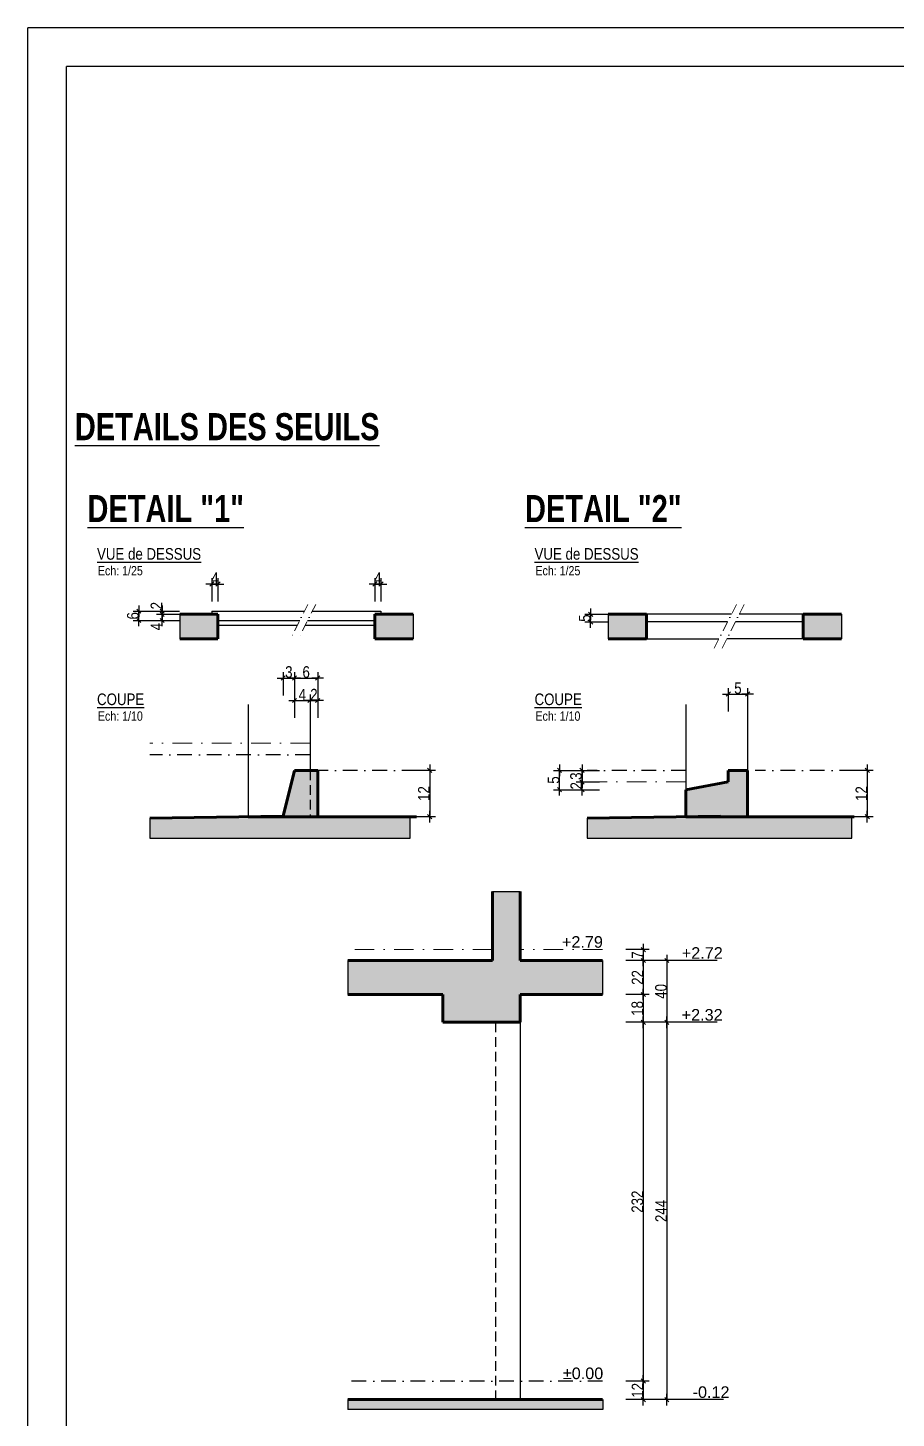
# Model space of a CAD drawing. Header units: millimetres. Extents: x -1734 to 5256, y -3612 to 588.
# Drawn here: x -1734 to -610, y -1211 to 588 of the extents above; entities that cross this region are included whole.
import ezdxf
from ezdxf.enums import TextEntityAlignment as Align

# ---------------------------------------------------------------- set-up
doc = ezdxf.new("R2010")
doc.units = ezdxf.units.MM
for name, pattern in [('CACHEX2', [19.05, 12.7, -6.35]), ('TIRETPT2', [12.7, 6.35, -3.175, 0, -3.175]), ('TIRETPTX2', [50.8, 25.4, -12.7, 0, -12.7])]:
    doc.linetypes.add(name, pattern=pattern)
for name, color, linetype in [('01_Cad_2', 5, 'Continuous'), ('01_cote_gen', 4, 'Continuous'), ('01_linteaux', 2, 'Continuous'), ('01_poch_BN', 9, 'Continuous'), ('01_poch_murs', 253, 'Continuous'), ('01_texte', 230, 'Continuous'), ('AA_COTES', 2, 'Continuous')]:
    doc.layers.add(name, color=color, linetype=linetype)
doc.layers.add('01_murs_coup', color=5, linetype='Continuous', lineweight=60)
doc.layers.add('01_tram_axes', color=2, linetype='TIRETPTX2', lineweight=9)
doc.styles.add('ARIAL', font='arial.ttf')
doc.styles.add('ARIAL NA', font='ARIALN.TTF')
doc.styles.add('impact', font='impact.ttf')
doc.styles.add('STYLE2', font='ARIALN.TTF')
doc.dimstyles.new('JB10', dxfattribs={"dimscale": 0.1, "dimtxt": 150, "dimasz": 15, "dimexe": 0.1, "dimexo": 0.1, "dimgap": 0.09, "dimtad": 1, "dimdec": 1, "dimlfac": 0.2, "dimdsep": 46, "dimtxsty": 'STYLE2', "dimblk1": 'BOND_G', "dimblk2": 'BOND_D', "dimsah": 1, "dimcen": 1.5, "dimdle": 0.01, "dimse1": 1, "dimse2": 1, "dimclrd": 4, "dimclre": 2, "dimclrt": 6, "dimazin": 2, "dimtfac": 2.333333, "dimtdec": 1, "dimtix": 1, "dimtmove": 2, "dimatfit": 3, "dimldrblk": 'BOND_G', "dimfxl": 1, "dimtolj": 1, "dimtzin": 0, "dimarcsym": 0})
doc.dimstyles.new('JB25', dxfattribs={"dimscale": 0.1, "dimtxt": 150, "dimasz": 15, "dimexe": 0.1, "dimexo": 0.1, "dimgap": 0.09, "dimtad": 1, "dimdec": 1, "dimlfac": 0.5, "dimdsep": 46, "dimtxsty": 'STYLE2', "dimblk1": 'BOND_G', "dimblk2": 'BOND_D', "dimsah": 1, "dimcen": 1.5, "dimdle": 0.01, "dimse1": 1, "dimse2": 1, "dimclrd": 4, "dimclre": 2, "dimclrt": 6, "dimazin": 2, "dimtfac": 2.333333, "dimtdec": 1, "dimtix": 1, "dimtmove": 2, "dimatfit": 3, "dimldrblk": 'BOND_G', "dimfxl": 1, "dimtolj": 1, "dimtzin": 0, "dimarcsym": 0})

# ---------------------------------------------------------------- blocks, each defined once
blk = doc.blocks.new('BOND_G')
at = {"layer": 'AA_COTES', "color": 0}
for p, q in [((0, -5), (0, 15)), ((5, 0), (-5, 0)), ((1.8, 1.8), (-1.8, -1.8))]:
    blk.add_line(p, q, dxfattribs=at)
blk = doc.blocks.new('BOND_D')
at = {"layer": 'AA_COTES', "color": 0}
for p, q in [((5, 0), (-5, 0)), ((-1.8, -1.8), (1.8, 1.8)), ((0, 5), (0, -15))]:
    blk.add_line(p, q, dxfattribs=at)
blk = doc.blocks.new('*D644')
at = {"layer": '01_cote_gen', "color": 4, "lineweight": -2, "transparency": 16777216}
blk.add_line((-1386.9, -253.3), (-1359.9, -253.3), dxfattribs=at)
at = {"layer": 'DEFPOINTS', "color": 0}
for p in [(-1358.4, -253.3), (-1388.4, -372.7), (-1358.4, -372.7)]:
    blk.add_point(p, dxfattribs=at)
at = {"layer": '01_cote_gen', "color": 4, "lineweight": -2, "transparency": 16777216, "xscale": 1.5, "yscale": 1.5, "zscale": 1.5, "rotation": 180}
blk.add_blockref('BOND_G', (-1388.4, -253.3), dxfattribs=at)
at = {"layer": '01_cote_gen', "color": 4, "lineweight": -2, "transparency": 16777216, "xscale": 1.5, "yscale": 1.5, "zscale": 1.5}
blk.add_blockref('BOND_D', (-1358.4, -253.3), dxfattribs=at)
at = {"layer": '01_cote_gen', "color": 6, "transparency": 16777216, "insert": (-1373.4, -245.6), "char_height": 15, "attachment_point": 5, "style": 'STYLE2'}
blk.add_mtext('\\A1;6', dxfattribs=at)
blk = doc.blocks.new('*D645')
at = {"layer": '01_cote_gen', "color": 4, "lineweight": -2, "transparency": 16777216}
blk.add_line((-1386.9, -282.3), (-1369.9, -282.3), dxfattribs=at)
at = {"layer": 'DEFPOINTS', "color": 0}
for p in [(-1388.4, -275.8), (-1368.4, -282.3), (-1368.4, -287.4)]:
    blk.add_point(p, dxfattribs=at)
at = {"layer": '01_cote_gen', "color": 4, "lineweight": -2, "transparency": 16777216, "xscale": 1.5, "yscale": 1.5, "zscale": 1.5, "rotation": 180}
blk.add_blockref('BOND_G', (-1388.4, -282.3), dxfattribs=at)
at = {"layer": '01_cote_gen', "color": 4, "lineweight": -2, "transparency": 16777216, "xscale": 1.5, "yscale": 1.5, "zscale": 1.5}
blk.add_blockref('BOND_D', (-1368.4, -282.3), dxfattribs=at)
at = {"layer": '01_cote_gen', "color": 6, "transparency": 16777216, "insert": (-1378.4, -274.8), "char_height": 15, "attachment_point": 5, "style": 'STYLE2'}
blk.add_mtext('\\A1;4', dxfattribs=at)
blk = doc.blocks.new('*D624')
at = {"layer": '01_cote_gen', "color": 4, "lineweight": -2, "transparency": 16777216}
blk.add_line((-1366.9, -282.3), (-1359.9, -282.3), dxfattribs=at)
at = {"layer": 'DEFPOINTS', "color": 0}
for p in [(-1358.4, -278.4), (-1358.4, -282.3), (-1368.4, -292.5)]:
    blk.add_point(p, dxfattribs=at)
at = {"layer": '01_cote_gen', "color": 4, "lineweight": -2, "transparency": 16777216, "xscale": 1.5, "yscale": 1.5, "zscale": 1.5, "rotation": 180}
blk.add_blockref('BOND_G', (-1368.4, -282.3), dxfattribs=at)
at = {"layer": '01_cote_gen', "color": 4, "lineweight": -2, "transparency": 16777216, "xscale": 1.5, "yscale": 1.5, "zscale": 1.5}
blk.add_blockref('BOND_D', (-1358.4, -282.3), dxfattribs=at)
at = {"layer": '01_cote_gen', "color": 6, "transparency": 16777216, "insert": (-1363.4, -274.8), "char_height": 15, "attachment_point": 5, "style": 'STYLE2'}
blk.add_mtext('\\A1;2', dxfattribs=at)
blk = doc.blocks.new('*D646')
at = {"layer": '01_cote_gen', "color": 4, "lineweight": -2, "transparency": 16777216}
blk.add_line((-1213.6, -374.2), (-1213.6, -431.2), dxfattribs=at)
at = {"layer": 'DEFPOINTS', "color": 0}
for p in [(-1358.4, -372.7), (-1339.5, -432.7), (-1213.6, -432.7)]:
    blk.add_point(p, dxfattribs=at)
at = {"layer": '01_cote_gen', "color": 4, "lineweight": -2, "transparency": 16777216, "xscale": 1.5, "yscale": 1.5, "zscale": 1.5}
for name, p, rotation in [('BOND_G', (-1213.6, -372.7), 90), ('BOND_D', (-1213.6, -432.7), 270)]:
    blk.add_blockref(name, p, dxfattribs=dict(at, rotation=rotation))
at = {"layer": '01_cote_gen', "color": 6, "transparency": 16777216, "insert": (-1221.1, -402.7), "char_height": 15, "attachment_point": 5, "rotation": 90, "style": 'STYLE2'}
blk.add_mtext('\\A1;12', dxfattribs=at)
blk = doc.blocks.new('*D647')
at = {"layer": '01_cote_gen', "color": 4, "lineweight": -2, "transparency": 16777216}
blk.add_line((-1401.7, -253.3), (-1389.9, -253.3), dxfattribs=at)
at = {"layer": 'DEFPOINTS', "color": 0}
for p in [(-1388.4, -253.3), (-1388.4, -372.7), (-1403.2, -432)]:
    blk.add_point(p, dxfattribs=at)
at = {"layer": '01_cote_gen', "color": 4, "lineweight": -2, "transparency": 16777216, "xscale": 1.5, "yscale": 1.5, "zscale": 1.5, "rotation": 180}
blk.add_blockref('BOND_G', (-1403.2, -253.3), dxfattribs=at)
at = {"layer": '01_cote_gen', "color": 4, "lineweight": -2, "transparency": 16777216, "xscale": 1.5, "yscale": 1.5, "zscale": 1.5}
blk.add_blockref('BOND_D', (-1388.4, -253.3), dxfattribs=at)
at = {"layer": '01_cote_gen', "color": 6, "transparency": 16777216, "insert": (-1395.8, -245.6), "char_height": 15, "attachment_point": 5, "style": 'STYLE2'}
blk.add_mtext('\\A1;3', dxfattribs=at)
blk = doc.blocks.new('*D648')
at = {"layer": '01_cote_gen', "color": 4, "lineweight": -2, "transparency": 16777216}
blk.add_line((-1559.6, -177.3), (-1559.6, -172.3), dxfattribs=at)
at = {"layer": 'DEFPOINTS', "color": 0}
for p in [(-1559.6, -170.8), (-1487.5, -170.8), (-1471.7, -178.8)]:
    blk.add_point(p, dxfattribs=at)
at = {"layer": '01_cote_gen', "color": 4, "lineweight": -2, "transparency": 16777216, "xscale": 1.5, "yscale": 1.5, "zscale": 1.5}
for name, p, rotation in [('BOND_D', (-1559.6, -170.8), 90), ('BOND_G', (-1559.6, -178.8), 270)]:
    blk.add_blockref(name, p, dxfattribs=dict(at, rotation=rotation))
at = {"layer": '01_cote_gen', "color": 6, "transparency": 16777216, "insert": (-1567.1, -186.9), "char_height": 15, "attachment_point": 5, "rotation": 90, "style": 'STYLE2'}
blk.add_mtext('\\A1;4', dxfattribs=at)
blk = doc.blocks.new('*D625')
at = {"layer": '01_cote_gen', "color": 4, "lineweight": -2, "transparency": 16777216}
blk.add_line((-1589.8, -177.3), (-1589.8, -168.3), dxfattribs=at)
at = {"layer": 'DEFPOINTS', "color": 0}
for p in [(-1589.8, -166.8), (-1547.9, -178.8), (-1547.1, -166.8)]:
    blk.add_point(p, dxfattribs=at)
at = {"layer": '01_cote_gen', "color": 4, "lineweight": -2, "transparency": 16777216, "xscale": 1.5, "yscale": 1.5, "zscale": 1.5}
for name, p, rotation in [('BOND_D', (-1589.8, -166.8), 90), ('BOND_G', (-1589.8, -178.8), 270)]:
    blk.add_blockref(name, p, dxfattribs=dict(at, rotation=rotation))
at = {"layer": '01_cote_gen', "color": 6, "transparency": 16777216, "insert": (-1597.5, -172.8), "char_height": 15, "attachment_point": 5, "rotation": 90, "style": 'STYLE2'}
blk.add_mtext('\\A1;6', dxfattribs=at)
blk = doc.blocks.new('*D626')
at = {"layer": '01_cote_gen', "color": 4, "lineweight": -2, "transparency": 16777216}
blk.add_line((-1559.6, -169.3), (-1559.6, -168.3), dxfattribs=at)
at = {"layer": 'DEFPOINTS', "color": 0}
for p in [(-1567.3, -166.8), (-1567.1, -170.8), (-1559.6, -166.8)]:
    blk.add_point(p, dxfattribs=at)
at = {"layer": '01_cote_gen', "color": 4, "lineweight": -2, "transparency": 16777216, "xscale": 1.5, "yscale": 1.5, "zscale": 1.5}
for name, p, rotation in [('BOND_D', (-1559.6, -166.8), 90), ('BOND_G', (-1559.6, -170.8), 270)]:
    blk.add_blockref(name, p, dxfattribs=dict(at, rotation=rotation))
at = {"layer": '01_cote_gen', "color": 6, "transparency": 16777216, "insert": (-1567.1, -159.7), "char_height": 15, "attachment_point": 5, "rotation": 90, "style": 'STYLE2'}
blk.add_mtext('\\A1;2', dxfattribs=at)
blk = doc.blocks.new('*D649')
at = {"layer": '01_cote_gen', "color": 4, "lineweight": -2, "transparency": 16777216}
for p, q in [((-1497, -131.7), (-1498.5, -131.7)), ((-1487.5, -131.7), (-1495.5, -131.7)), ((-1486, -131.7), (-1484.5, -131.7))]:
    blk.add_line(p, q, dxfattribs=at)
at = {"layer": 'DEFPOINTS', "color": 0}
for p in [(-1495.5, -131.7), (-1495.5, -166.8), (-1487.5, -170.8)]:
    blk.add_point(p, dxfattribs=at)
at = {"layer": '01_cote_gen', "color": 4, "lineweight": -2, "transparency": 16777216, "xscale": 1.5, "yscale": 1.5, "zscale": 1.5}
blk.add_blockref('BOND_D', (-1495.5, -131.7), dxfattribs=at)
at = {"layer": '01_cote_gen', "color": 4, "lineweight": -2, "transparency": 16777216, "xscale": 1.5, "yscale": 1.5, "zscale": 1.5, "rotation": 180}
blk.add_blockref('BOND_G', (-1487.5, -131.7), dxfattribs=at)
at = {"layer": '01_cote_gen', "color": 6, "transparency": 16777216, "insert": (-1491.5, -124.2), "char_height": 15, "attachment_point": 5, "style": 'STYLE2'}
blk.add_mtext('\\A1;4', dxfattribs=at)
blk = doc.blocks.new('*D650')
at = {"layer": '01_cote_gen', "color": 4, "lineweight": -2, "transparency": 16777216}
for p, q in [((-1286.1, -131.7), (-1287.6, -131.7)), ((-1276.6, -131.7), (-1284.6, -131.7)), ((-1275.1, -131.7), (-1273.6, -131.7))]:
    blk.add_line(p, q, dxfattribs=at)
at = {"layer": 'DEFPOINTS', "color": 0}
for p in [(-1284.6, -131.7), (-1284.6, -170.8), (-1276.6, -170.8)]:
    blk.add_point(p, dxfattribs=at)
at = {"layer": '01_cote_gen', "color": 4, "lineweight": -2, "transparency": 16777216, "xscale": 1.5, "yscale": 1.5, "zscale": 1.5}
blk.add_blockref('BOND_D', (-1284.6, -131.7), dxfattribs=at)
at = {"layer": '01_cote_gen', "color": 4, "lineweight": -2, "transparency": 16777216, "xscale": 1.5, "yscale": 1.5, "zscale": 1.5, "rotation": 180}
blk.add_blockref('BOND_G', (-1276.6, -131.7), dxfattribs=at)
at = {"layer": '01_cote_gen', "color": 6, "transparency": 16777216, "insert": (-1280.6, -124.2), "char_height": 15, "attachment_point": 5, "style": 'STYLE2'}
blk.add_mtext('\\A1;4', dxfattribs=at)
blk = doc.blocks.new('*D655')
at = {"layer": '01_cote_gen', "color": 4, "lineweight": -2, "transparency": 16777216}
blk.add_line((-647.5, -374.2), (-647.5, -431.2), dxfattribs=at)
at = {"layer": 'DEFPOINTS', "color": 0}
for p in [(-792.3, -372.7), (-773.4, -432.7), (-647.5, -432.7)]:
    blk.add_point(p, dxfattribs=at)
at = {"layer": '01_cote_gen', "color": 4, "lineweight": -2, "transparency": 16777216, "xscale": 1.5, "yscale": 1.5, "zscale": 1.5}
for name, p, rotation in [('BOND_G', (-647.5, -372.7), 90), ('BOND_D', (-647.5, -432.7), 270)]:
    blk.add_blockref(name, p, dxfattribs=dict(at, rotation=rotation))
at = {"layer": '01_cote_gen', "color": 6, "transparency": 16777216, "insert": (-655.1, -402.7), "char_height": 15, "attachment_point": 5, "rotation": 90, "style": 'STYLE2'}
blk.add_mtext('\\A1;12', dxfattribs=at)
blk = doc.blocks.new('*D656')
at = {"layer": '01_cote_gen', "color": 4, "lineweight": -2, "transparency": 16777216}
blk.add_line((-1005.4, -179.3), (-1005.4, -172.3), dxfattribs=at)
at = {"layer": 'DEFPOINTS', "color": 0}
for p in [(-1005.4, -170.8), (-933.1, -170.8), (-933.1, -180.8)]:
    blk.add_point(p, dxfattribs=at)
at = {"layer": '01_cote_gen', "color": 4, "lineweight": -2, "transparency": 16777216, "xscale": 1.5, "yscale": 1.5, "zscale": 1.5}
for name, p, rotation in [('BOND_D', (-1005.4, -170.8), 90), ('BOND_G', (-1005.4, -180.8), 270)]:
    blk.add_blockref(name, p, dxfattribs=dict(at, rotation=rotation))
at = {"layer": '01_cote_gen', "color": 6, "transparency": 16777216, "insert": (-1013, -175.8), "char_height": 15, "attachment_point": 5, "rotation": 90, "style": 'STYLE2'}
blk.add_mtext('\\A1;5', dxfattribs=at)
blk = doc.blocks.new('*D657')
at = {"layer": '01_cote_gen', "color": 4, "lineweight": -2, "transparency": 16777216}
blk.add_line((-825.8, -274), (-803.8, -274), dxfattribs=at)
at = {"layer": 'DEFPOINTS', "color": 0}
for p in [(-802.3, -274), (-827.3, -372.7), (-802.3, -366.8)]:
    blk.add_point(p, dxfattribs=at)
at = {"layer": '01_cote_gen', "color": 4, "lineweight": -2, "transparency": 16777216, "xscale": 1.5, "yscale": 1.5, "zscale": 1.5, "rotation": 180}
blk.add_blockref('BOND_G', (-827.3, -274), dxfattribs=at)
at = {"layer": '01_cote_gen', "color": 4, "lineweight": -2, "transparency": 16777216, "xscale": 1.5, "yscale": 1.5, "zscale": 1.5}
blk.add_blockref('BOND_D', (-802.3, -274), dxfattribs=at)
at = {"layer": '01_cote_gen', "color": 6, "transparency": 16777216, "insert": (-814.8, -266.4), "char_height": 15, "attachment_point": 5, "style": 'STYLE2'}
blk.add_mtext('\\A1;5', dxfattribs=at)
blk = doc.blocks.new('*D628')
at = {"layer": '01_linteaux', "color": 4, "linetype": 'TIRETPT2', "lineweight": -2, "ltscale": 3, "transparency": 16777216}
blk.add_line((-1016.5, -396.2), (-1016.5, -389.2), dxfattribs=at)
at = {"layer": 'DEFPOINTS', "color": 0, "linetype": 'TIRETPT2', "ltscale": 3}
for p in [(-1016.5, -387.7), (-904, -387.7), (-882.3, -397.7)]:
    blk.add_point(p, dxfattribs=at)
at = {"layer": '01_linteaux', "color": 4, "linetype": 'TIRETPT2', "lineweight": -2, "ltscale": 3, "transparency": 16777216, "xscale": 1.5, "yscale": 1.5, "zscale": 1.5}
for name, p, rotation in [('BOND_D', (-1016.5, -387.7), 90), ('BOND_G', (-1016.5, -397.7), 270)]:
    blk.add_blockref(name, p, dxfattribs=dict(at, rotation=rotation))
at = {"layer": '01_linteaux', "color": 6, "linetype": 'TIRETPT2', "ltscale": 3, "transparency": 16777216, "insert": (-1024, -392.7), "char_height": 15, "attachment_point": 5, "rotation": 90, "style": 'STYLE2'}
blk.add_mtext('\\A1;2', dxfattribs=at)
blk = doc.blocks.new('*D629')
at = {"layer": '01_cote_gen', "color": 4, "lineweight": -2, "transparency": 16777216}
blk.add_line((-1016.5, -386.2), (-1016.5, -374.2), dxfattribs=at)
at = {"layer": 'DEFPOINTS', "color": 0}
for p in [(-1016.5, -372.7), (-904, -372.7), (-987.9, -387.7)]:
    blk.add_point(p, dxfattribs=at)
at = {"layer": '01_cote_gen', "color": 4, "lineweight": -2, "transparency": 16777216, "xscale": 1.5, "yscale": 1.5, "zscale": 1.5}
for name, p, rotation in [('BOND_D', (-1016.5, -372.7), 90), ('BOND_G', (-1016.5, -387.7), 270)]:
    blk.add_blockref(name, p, dxfattribs=dict(at, rotation=rotation))
at = {"layer": '01_cote_gen', "color": 6, "transparency": 16777216, "insert": (-1024.2, -380.2), "char_height": 15, "attachment_point": 5, "rotation": 90, "style": 'STYLE2'}
blk.add_mtext('\\A1;3', dxfattribs=at)
blk = doc.blocks.new('*D630')
at = {"layer": '01_cote_gen', "color": 4, "lineweight": -2, "transparency": 16777216}
blk.add_line((-1045.7, -396.2), (-1045.7, -374.2), dxfattribs=at)
at = {"layer": 'DEFPOINTS', "color": 0}
for p in [(-1045.7, -372.7), (-1000.1, -372.7), (-994, -397.7)]:
    blk.add_point(p, dxfattribs=at)
at = {"layer": '01_cote_gen', "color": 4, "lineweight": -2, "transparency": 16777216, "xscale": 1.5, "yscale": 1.5, "zscale": 1.5}
for name, p, rotation in [('BOND_D', (-1045.7, -372.7), 90), ('BOND_G', (-1045.7, -397.7), 270)]:
    blk.add_blockref(name, p, dxfattribs=dict(at, rotation=rotation))
at = {"layer": '01_cote_gen', "color": 6, "transparency": 16777216, "insert": (-1053.3, -385.2), "char_height": 15, "attachment_point": 5, "rotation": 90, "style": 'STYLE2'}
blk.add_mtext('\\A1;5', dxfattribs=at)
blk = doc.blocks.new('*D631')
at = {"layer": '01_cote_gen', "color": 4, "lineweight": -2, "transparency": 16777216}
blk.add_line((-937.2, -606.1), (-937.2, -617.1), dxfattribs=at)
at = {"layer": 'DEFPOINTS', "color": 0}
for p in [(-990, -604.6), (-990, -618.6), (-937.2, -618.6)]:
    blk.add_point(p, dxfattribs=at)
at = {"layer": '01_cote_gen', "color": 4, "lineweight": -2, "transparency": 16777216, "xscale": 1.5, "yscale": 1.5, "zscale": 1.5}
for name, p, rotation in [('BOND_G', (-937.2, -604.6), 90), ('BOND_D', (-937.2, -618.6), 270)]:
    blk.add_blockref(name, p, dxfattribs=dict(at, rotation=rotation))
at = {"layer": '01_cote_gen', "color": 6, "transparency": 16777216, "insert": (-944.7, -611.6), "char_height": 15, "attachment_point": 5, "rotation": 90, "style": 'STYLE2'}
blk.add_mtext('\\A1;7', dxfattribs=at)
blk = doc.blocks.new('*D632')
at = {"layer": '01_cote_gen', "color": 4, "lineweight": -2, "transparency": 16777216}
blk.add_line((-937.2, -620.1), (-937.2, -661.1), dxfattribs=at)
at = {"layer": 'DEFPOINTS', "color": 0}
for p in [(-959.7, -618.6), (-990, -662.6), (-937.2, -662.6)]:
    blk.add_point(p, dxfattribs=at)
at = {"layer": '01_cote_gen', "color": 4, "lineweight": -2, "transparency": 16777216, "xscale": 1.5, "yscale": 1.5, "zscale": 1.5}
for name, p, rotation in [('BOND_G', (-937.2, -618.6), 90), ('BOND_D', (-937.2, -662.6), 270)]:
    blk.add_blockref(name, p, dxfattribs=dict(at, rotation=rotation))
at = {"layer": '01_cote_gen', "color": 6, "transparency": 16777216, "insert": (-944.7, -640.6), "char_height": 15, "attachment_point": 5, "rotation": 90, "style": 'STYLE2'}
blk.add_mtext('\\A1;22', dxfattribs=at)
blk = doc.blocks.new('*D633')
at = {"layer": '01_cote_gen', "color": 4, "lineweight": -2, "transparency": 16777216}
blk.add_line((-937.2, -664.1), (-937.2, -697.1), dxfattribs=at)
at = {"layer": 'DEFPOINTS', "color": 0}
for p in [(-959.7, -662.6), (-944.7, -698.6), (-937.2, -698.6)]:
    blk.add_point(p, dxfattribs=at)
at = {"layer": '01_cote_gen', "color": 4, "lineweight": -2, "transparency": 16777216, "xscale": 1.5, "yscale": 1.5, "zscale": 1.5}
for name, p, rotation in [('BOND_G', (-937.2, -662.6), 90), ('BOND_D', (-937.2, -698.6), 270)]:
    blk.add_blockref(name, p, dxfattribs=dict(at, rotation=rotation))
at = {"layer": '01_cote_gen', "color": 6, "transparency": 16777216, "insert": (-944.9, -680.6), "char_height": 15, "attachment_point": 5, "rotation": 90, "style": 'STYLE2'}
blk.add_mtext('\\A1;18', dxfattribs=at)
blk = doc.blocks.new('*D634')
at = {"layer": '01_cote_gen', "color": 4, "lineweight": -2, "transparency": 16777216}
blk.add_line((-906.7, -700.1), (-906.7, -1185.1), dxfattribs=at)
at = {"layer": 'DEFPOINTS', "color": 0}
for p in [(-929.2, -698.6), (-906.7, -1186.6), (-899.2, -1186.6)]:
    blk.add_point(p, dxfattribs=at)
at = {"layer": '01_cote_gen', "color": 4, "lineweight": -2, "transparency": 16777216, "xscale": 1.5, "yscale": 1.5, "zscale": 1.5}
for name, p, rotation in [('BOND_G', (-906.7, -698.6), 90), ('BOND_D', (-906.7, -1186.6), 270)]:
    blk.add_blockref(name, p, dxfattribs=dict(at, rotation=rotation))
at = {"layer": '01_cote_gen', "color": 6, "transparency": 16777216, "insert": (-914.2, -942.6), "char_height": 15, "attachment_point": 5, "rotation": 90, "style": 'STYLE2'}
blk.add_mtext('\\A1;244', dxfattribs=at)
blk = doc.blocks.new('*D635')
at = {"layer": '01_cote_gen', "color": 4, "lineweight": -2, "transparency": 16777216}
blk.add_line((-937.2, -1164.1), (-937.2, -1185.1), dxfattribs=at)
at = {"layer": 'DEFPOINTS', "color": 0}
for p in [(-944.7, -1162.6), (-960.2, -1186.6), (-937.2, -1186.6)]:
    blk.add_point(p, dxfattribs=at)
at = {"layer": '01_cote_gen', "color": 4, "lineweight": -2, "transparency": 16777216, "xscale": 1.5, "yscale": 1.5, "zscale": 1.5}
for name, p, rotation in [('BOND_G', (-937.2, -1162.6), 90), ('BOND_D', (-937.2, -1186.6), 270)]:
    blk.add_blockref(name, p, dxfattribs=dict(at, rotation=rotation))
at = {"layer": '01_cote_gen', "color": 6, "transparency": 16777216, "insert": (-944.7, -1174.6), "char_height": 15, "attachment_point": 5, "rotation": 90, "style": 'STYLE2'}
blk.add_mtext('\\A1;12', dxfattribs=at)
blk = doc.blocks.new('*D636')
at = {"layer": '01_cote_gen', "color": 4, "lineweight": -2, "transparency": 16777216}
blk.add_line((-906.7, -620.1), (-906.7, -697.1), dxfattribs=at)
at = {"layer": 'DEFPOINTS', "color": 0}
for p in [(-929.7, -618.6), (-929.7, -698.6), (-906.7, -698.6)]:
    blk.add_point(p, dxfattribs=at)
at = {"layer": '01_cote_gen', "color": 4, "lineweight": -2, "transparency": 16777216, "xscale": 1.5, "yscale": 1.5, "zscale": 1.5}
for name, p, rotation in [('BOND_G', (-906.7, -618.6), 90), ('BOND_D', (-906.7, -698.6), 270)]:
    blk.add_blockref(name, p, dxfattribs=dict(at, rotation=rotation))
at = {"layer": '01_cote_gen', "color": 6, "transparency": 16777216, "insert": (-914.3, -658.6), "char_height": 15, "attachment_point": 5, "rotation": 90, "style": 'STYLE2'}
blk.add_mtext('\\A1;40', dxfattribs=at)
blk = doc.blocks.new('*D637')
at = {"layer": '01_cote_gen', "color": 4, "lineweight": -2, "transparency": 16777216}
blk.add_line((-937.2, -700.1), (-937.2, -1161.1), dxfattribs=at)
at = {"layer": 'DEFPOINTS', "color": 0}
for p in [(-959.7, -698.6), (-959.7, -1162.6), (-937.2, -1162.6)]:
    blk.add_point(p, dxfattribs=at)
at = {"layer": '01_cote_gen', "color": 4, "lineweight": -2, "transparency": 16777216, "xscale": 1.5, "yscale": 1.5, "zscale": 1.5}
for name, p, rotation in [('BOND_G', (-937.2, -698.6), 90), ('BOND_D', (-937.2, -1162.6), 270)]:
    blk.add_blockref(name, p, dxfattribs=dict(at, rotation=rotation))
at = {"layer": '01_cote_gen', "color": 6, "transparency": 16777216, "insert": (-944.9, -930.6), "char_height": 15, "attachment_point": 5, "rotation": 90, "style": 'STYLE2'}
blk.add_mtext('\\A1;232', dxfattribs=at)

msp = doc.modelspace()

# ---------------------------------------------------------------- hatches: boundary and pattern name
at = {"layer": '01_poch_BN'}
h = msp.add_hatch(color=256, dxfattribs=at)
h.dxf.hatch_style = 1
h.paths.add_polyline_path([(-1096.53, -529.45), (-1132.53, -529.45), (-1132.53, -618.56), (-1319.31, -618.56), (-1319.31, -662.56), (-1196.53, -662.56), (-1196.53, -698.56), (-1096.53, -698.56), (-1096.53, -662.56), (-990.04, -662.56), (-990.04, -618.56), (-1096.53, -618.56)])
h.paths.add_polyline_path([(-989.57, -1186.56), (-1092.53, -1186.56), (-1319.31, -1186.56), (-1319.31, -1199.6), (-989.57, -1199.6)])
at = {"layer": '01_poch_murs'}
h = msp.add_hatch(color=256, dxfattribs=at)
h.dxf.hatch_style = 1
h.paths.add_polyline_path([(-1487.5, -170.75), (-1537.03, -170.75), (-1537.03, -202.75), (-1487.5, -202.75)])
h.paths.add_polyline_path([(-1235.11, -170.75), (-1284.63, -170.75), (-1284.63, -202.75), (-1235.11, -202.75)])
h = msp.add_hatch(color=256, dxfattribs=at)
h.dxf.hatch_style = 1
h.paths.add_polyline_path([(-933.09, -170.75), (-982.61, -170.75), (-982.61, -202.75), (-933.09, -202.75)])
h.paths.add_polyline_path([(-680.69, -170.75), (-730.21, -170.75), (-730.21, -202.75), (-680.69, -202.75)])
h = msp.add_hatch(color=256, dxfattribs=at)
h.dxf.hatch_style = 1
h.paths.add_polyline_path([(-1358.36, -372.72), (-1388.36, -372.72), (-1403.39, -432.72), (-1358.36, -432.72)])
h.paths.add_polyline_path([(-1238.73, -432.72), (-1358.36, -432.72), (-1403.39, -432.72), (-1403.21, -432.02), (-1575.71, -434.59), (-1575.71, -460.49), (-1238.73, -460.49)])
h = msp.add_hatch(color=256, dxfattribs=at)
h.dxf.hatch_style = 1
h.paths.add_polyline_path([(-802.31, -372.72), (-827.31, -372.72), (-827.31, -387.72), (-882.31, -397.72), (-882.31, -432.72), (-802.31, -432.72)])
h.paths.add_polyline_path([(-667.58, -432.72), (-882.31, -432.72), (-882.31, -432.69), (-1009.67, -434.59), (-1009.67, -460.49), (-667.58, -460.49)])

# ---------------------------------------------------------------- linework, layer by layer
at = {"layer": '01_Cad_2'}
for p in [(5256.49, 587.72), (-1733.51, -3612.28)]:
    msp.add_line(p, (-1733.51, 587.72), dxfattribs=at)
at = {"layer": '01_Cad_2', "color": 2}
for p in [(5206.49, 537.72), (-1683.51, -3562.28)]:
    msp.add_line(p, (-1683.51, 537.72), dxfattribs=at)
at = {"layer": '01_linteaux'}
for p, q in [((-1495.5, -166.75), (-1375.56, -166.75)), ((-1495.5, -166.75), (-1495.5, -170.75)), ((-1487.5, -178.75), (-1381.63, -178.75)), ((-1371.49, -178.75), (-1284.63, -178.75)), ((-1365.42, -166.75), (-1276.63, -166.75)), ((-1276.63, -166.75), (-1276.63, -170.75)), ((-823.17, -170.75), (-933.09, -170.75)), ((-730.21, -170.75), (-813.02, -170.75)), ((-1487.5, -184.75), (-1384.66, -184.75)), ((-1374.52, -184.75), (-1284.63, -184.75)), ((-828.22, -180.75), (-933.09, -180.75)), ((-730.21, -180.75), (-818.08, -180.75)), ((-933.09, -202.75), (-839.34, -202.75)), ((-730.21, -202.75), (-829.2, -202.75)), ((-1448.36, -287.37), (-1448.36, -432.72)), ((-1368.36, -287.37), (-1368.36, -372.72)), ((-882.31, -287.37), (-882.31, -397.72)), ((-802.31, -287.37), (-802.31, -372.72)), ((-1358.36, -432.72), (-1368.36, -432.72))]:
    msp.add_line(p, q, dxfattribs=at)
at = {"layer": '01_linteaux', "linetype": 'TIRETPT2', "ltscale": 3}
for p, q in [((-1368.36, -352.72), (-1575.71, -352.72)), ((-1230.54, -372.72), (-1358.36, -372.72)), ((-882.31, -372.72), (-1009.67, -372.72)), ((-664.5, -372.72), (-792.31, -372.72)), ((-990.04, -1162.56), (-1319.31, -1162.56))]:
    msp.add_line(p, q, dxfattribs=at)
at = {"layer": '01_linteaux', "linetype": 'CACHEX2'}
for p, q in [((-1368.36, -372.72), (-1368.36, -432.72)), ((-1128.53, -698.56), (-1128.53, -1186.56))]:
    msp.add_line(p, q, dxfattribs=at)
at = {"layer": '01_linteaux', "linetype": 'Continuous'}
msp.add_line((-1096.53, -698.56), (-1096.53, -1186.56), dxfattribs=at)
at = {"layer": '01_murs_coup'}
for p, q in [((-1487.5, -170.75), (-1537.03, -170.75)), ((-1487.5, -170.75), (-1487.5, -202.75)), ((-1284.63, -170.75), (-1284.63, -202.75)), ((-1235.11, -170.75), (-1284.63, -170.75)), ((-933.09, -170.75), (-982.61, -170.75)), ((-933.09, -170.75), (-933.09, -202.75)), ((-730.21, -170.75), (-730.21, -202.75)), ((-680.69, -170.75), (-730.21, -170.75)), ((-1487.5, -202.75), (-1537.03, -202.75)), ((-1235.11, -202.75), (-1284.63, -202.75)), ((-933.09, -202.75), (-982.61, -202.75)), ((-680.69, -202.75), (-730.21, -202.75)), ((-1388.36, -372.72), (-1403.21, -432.02)), ((-1358.36, -372.72), (-1388.36, -372.72)), ((-1358.36, -372.72), (-1358.36, -432.72)), ((-827.31, -372.72), (-827.31, -387.72)), ((-802.31, -372.72), (-827.31, -372.72)), ((-802.31, -372.72), (-802.31, -432.72)), ((-882.31, -397.72), (-827.31, -387.72)), ((-882.31, -397.72), (-882.31, -432.72)), ((-1403.21, -432.02), (-1575.71, -434.59)), ((-1230.54, -432.72), (-1448.36, -432.72)), ((-1230.54, -432.72), (-1358.36, -432.72)), ((-837.17, -432.02), (-1009.67, -434.59)), ((-664.5, -432.72), (-882.31, -432.72)), ((-664.5, -432.72), (-792.31, -432.72)), ((-1132.53, -618.56), (-1132.53, -529.45)), ((-1096.53, -618.56), (-1096.53, -529.45)), ((-1132.53, -618.56), (-1319.31, -618.56)), ((-990.04, -618.56), (-1096.53, -618.56)), ((-1196.53, -662.56), (-1319.31, -662.56)), ((-1196.53, -662.56), (-1196.53, -698.56)), ((-990.04, -662.56), (-1096.53, -662.56)), ((-1096.53, -662.56), (-1096.53, -698.56)), ((-1096.53, -698.56), (-1196.53, -698.56)), ((-990.04, -1186.56), (-1319.31, -1186.56)), ((-990.04, -1186.56), (-1092.53, -1186.56))]:
    msp.add_line(p, q, dxfattribs=at)
at = {"layer": '01_poch_BN'}
for p, q in [((-1132.53, -529.45), (-1096.53, -529.45)), ((-1319.31, -618.56), (-1319.31, -662.56)), ((-1319.31, -1186.56), (-1319.31, -1199.6))]:
    msp.add_line(p, q, dxfattribs=at)
at = {"layer": '01_poch_BN', "ltscale": 2}
for p, q in [((-990.04, -618.56), (-990.04, -662.56)), ((-989.57, -1186.56), (-989.57, -1199.6)), ((-989.57, -1199.6), (-1319.31, -1199.6))]:
    msp.add_line(p, q, dxfattribs=at)
at = {"layer": '01_poch_murs'}
for p, q in [((-1537.03, -170.75), (-1537.03, -202.75)), ((-1235.11, -170.75), (-1235.11, -202.75)), ((-982.61, -170.75), (-982.61, -202.75)), ((-680.69, -170.75), (-680.69, -202.75)), ((-1575.71, -434.59), (-1575.71, -460.49)), ((-1238.73, -460.49), (-1238.73, -432.72)), ((-1009.67, -434.59), (-1009.67, -460.49)), ((-667.58, -460.49), (-667.58, -432.72)), ((-1575.71, -460.49), (-1238.73, -460.49)), ((-1009.67, -460.49), (-667.58, -460.49))]:
    msp.add_line(p, q, dxfattribs=at)
at = {"layer": '01_texte'}
for p, q in [((-841.64, -618.56), (-899.16, -618.56)), ((-841.64, -698.56), (-899.16, -698.56)), ((-833.39, -1186.56), (-899.16, -1186.56))]:
    msp.add_line(p, q, dxfattribs=at)
at = {"layer": '01_tram_axes', "ltscale": 0.5}
for p, q in [((-1371.15, -158.03), (-1392.49, -200.23)), ((-1361.01, -158.03), (-1382.34, -200.23)), ((-816.73, -158.03), (-845.37, -214.68)), ((-806.59, -158.03), (-835.23, -214.68))]:
    msp.add_line(p, q, dxfattribs=at)
at = {"layer": '01_tram_axes'}
for p, q in [((-1368.36, -337.72), (-1575.71, -337.72)), ((-882.31, -387.72), (-1009.67, -387.72)), ((-1132.53, -604.56), (-1319.31, -604.56)), ((-990.04, -604.56), (-1096.53, -604.56))]:
    msp.add_line(p, q, dxfattribs=at)
at = {"layer": '01_tram_axes', "ltscale": 2}
for p, q in [((-1368.36, -337.72), (-1368.36, -352.72)), ((-802.31, -337.72), (-802.31, -352.72)), ((-1096.53, -590.56), (-1096.53, -596.56))]:
    msp.add_line(p, q, dxfattribs=at)

# ---------------------------------------------------------------- texts
at = {"layer": '01_texte', "style": 'impact'}
for s, p in [('%%UDETAILS DES SEUILS', (-1475.56, 43.82)), ('%%UDETAIL "1"', (-1555.09, -62.17)), ('%%UDETAIL "2"', (-989.04, -62.17))]:
    msp.add_text(s, height=35, dxfattribs=at).set_placement(p, align=Align.BOTTOM_CENTER)
at = {"layer": '01_texte'}
for s, height, style, p in [('%%UVUE de DESSUS', 15, 'ARIAL NA', (-1643.96, -100.24)), ('%%UVUE de DESSUS', 15, 'ARIAL NA', (-1077.92, -100.24)), (' Ech: 1/25', 12, 'ARIAL NA', (-1646.62, -120.47)), (' Ech: 1/25', 12, 'ARIAL NA', (-1080.57, -120.47)), ('%%UCOUPE', 15, 'ARIAL NA', (-1643.96, -288.29)), ('%%UCOUPE', 15, 'ARIAL NA', (-1077.92, -288.29)), (' Ech: 1/10', 12, 'ARIAL NA', (-1646.62, -308.52)), (' Ech: 1/10', 12, 'ARIAL NA', (-1080.57, -308.52)), ('+2.79', 15, 'ARIAL', (-1042.52, -602.13)), ('+2.72', 15, 'ARIAL', (-887.45, -616.4)), ('+2.32', 15, 'ARIAL', (-887.59, -696.4)), ('%%P0.00', 15, 'ARIAL', (-1041.33, -1160.13)), ('-0.12', 15, 'ARIAL', (-873.44, -1184.4))]:
    msp.add_text(s, height=height, dxfattribs=dict(at, style=style)).set_placement(p)

# ---------------------------------------------------------------- dimensions: what is measured, and where the dimension line sits
at = {"layer": '01_cote_gen'}
for base, p1, p2, dimstyle, picture, middle in [((-1495.5, -131.69), (-1487.5, -170.75), (-1495.5, -166.75), 'JB25', '*D649', (-1491.5, -124.18)), ((-1284.63, -131.69), (-1276.63, -170.75), (-1284.63, -170.75), 'JB25', '*D650', (-1280.63, -124.18)), ((-1388.36, -253.28), (-1403.21, -432.02), (-1388.36, -372.72), 'JB10', '*D647', (-1395.79, -245.62)), ((-1358.36, -253.28), (-1388.36, -372.72), (-1358.36, -372.72), 'JB10', '*D644', (-1373.36, -245.62)), ((-1368.36, -282.34), (-1388.36, -275.78), (-1368.36, -287.37), 'JB10', '*D645', (-1378.36, -274.83)), ((-1358.36, -282.34), (-1368.36, -292.49), (-1358.36, -278.44), 'JB10', '*D624', (-1363.36, -274.8)), ((-802.31, -274.02), (-827.31, -372.72), (-802.31, -366.76), 'JB10', '*D657', (-814.81, -266.38))]:
    dim = msp.add_linear_dim(base=base, p1=p1, p2=p2, dimstyle=dimstyle, dxfattribs=at)
    dim.commit()
    dim.dimension.update_dxf_attribs({"geometry": picture, "text_midpoint": middle})
for base, p1, p2, dimstyle, picture, middle in [((-1589.81, -166.75), (-1547.92, -178.75), (-1547.05, -166.75), 'JB25', '*D625', (-1597.47, -172.75)), ((-1005.36, -170.75), (-933.09, -180.75), (-933.09, -170.75), 'JB25', '*D656', (-1013, -175.75)), ((-1213.59, -432.72), (-1358.36, -372.72), (-1339.45, -432.72), 'JB10', '*D646', (-1221.13, -402.72)), ((-1045.71, -372.72), (-994, -397.72), (-1000.12, -372.72), 'JB10', '*D630', (-1053.35, -385.22)), ((-1016.5, -372.72), (-987.92, -387.72), (-904.05, -372.72), 'JB10', '*D629', (-1024.16, -380.22)), ((-647.55, -432.72), (-792.31, -372.72), (-773.41, -432.72), 'JB10', '*D655', (-655.08, -402.72)), ((-937.2, -618.56), (-990.04, -604.56), (-990.04, -618.56), 'JB25', '*D631', (-944.71, -611.56)), ((-937.2, -662.56), (-959.7, -618.56), (-990.04, -662.56), 'JB25', '*D632', (-944.74, -640.56)), ((-906.66, -698.56), (-929.7, -618.56), (-929.7, -698.56), 'JB25', '*D636', (-914.33, -658.56)), ((-937.2, -698.56), (-959.7, -662.56), (-944.7, -698.56), 'JB25', '*D633', (-944.87, -680.56)), ((-937.2, -1162.56), (-959.7, -698.56), (-959.7, -1162.56), 'JB25', '*D637', (-944.87, -930.56)), ((-906.66, -1186.56), (-929.16, -698.56), (-899.16, -1186.56), 'JB25', '*D634', (-914.2, -942.56)), ((-937.2, -1186.56), (-944.7, -1162.56), (-960.17, -1186.56), 'JB25', '*D635', (-944.74, -1174.56))]:
    dim = msp.add_linear_dim(base=base, p1=p1, p2=p2, angle=90, dimstyle=dimstyle, dxfattribs=at)
    dim.commit()
    dim.dimension.update_dxf_attribs({"geometry": picture, "text_midpoint": middle})
for base, p1, p2, picture, middle in [((-1559.56, -166.75), (-1567.06, -170.75), (-1567.31, -166.75), '*D626', (-1567.1, -159.68)), ((-1559.56, -170.75), (-1471.67, -178.75), (-1487.5, -170.75), '*D648', (-1567.07, -186.93))]:
    dim = msp.add_linear_dim(base=base, p1=p1, p2=p2, angle=90, dimstyle='JB25', dxfattribs=at)
    dim.commit()
    dim.dimension.update_dxf_attribs({"geometry": picture, "text_midpoint": middle, "dimtype": 160})
at = {"layer": '01_linteaux', "linetype": 'TIRETPT2', "ltscale": 3}
dim = msp.add_linear_dim(base=(-1016.5, -387.72), p1=(-882.31, -397.72), p2=(-904.05, -387.72), angle=90, dimstyle='JB10', dxfattribs=at)
dim.commit()
dim.dimension.update_dxf_attribs({"geometry": '*D628', "text_midpoint": (-1024.03, -392.72)})

doc.saveas('drawing.dxf')
